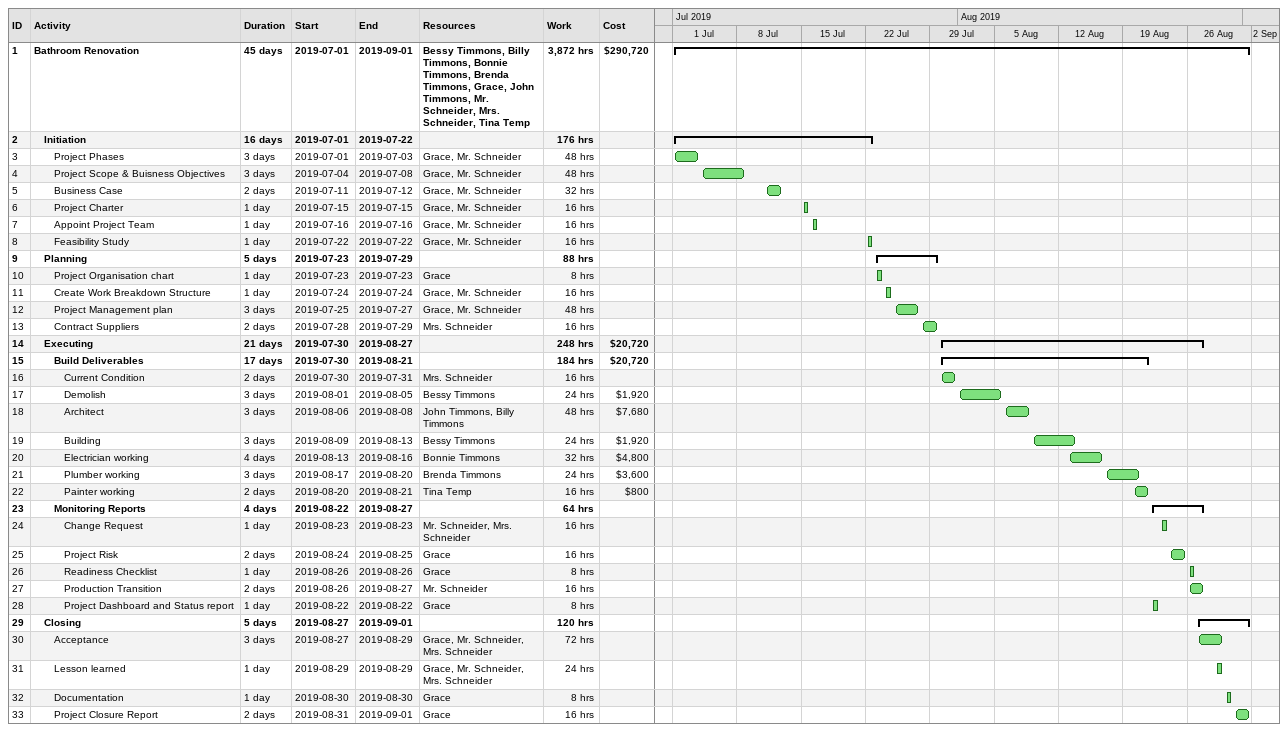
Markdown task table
| ID | Level | Task | Duration | Start | Finish | Resources | Work (h) | Cost ($) |
|---|---|---|---|---|---|---|---|---|
| 1 | 1 | **Bathroom Renovation** | 45d | 2019-07-01 | 2019-09-01 | Bessy Timmons, Billy Timmons, Bonnie Timmons, Brenda Timmons, Grace, John Timmons, Mr. Schneider, Mrs. Schneider, Tina Temp | 3872 | 290720 |
| 2 | 2 | **Initiation** | 16d | 2019-07-01 | 2019-07-22 |  | 176 |  |
| 3 | 3 | Project Phases | 3d | 2019-07-01 | 2019-07-03 | Grace, Mr. Schneider | 48 |  |
| 4 | 3 | Project Scope & Buisness Objectives | 3d | 2019-07-04 | 2019-07-08 | Grace, Mr. Schneider | 48 |  |
| 5 | 3 | Business Case | 2d | 2019-07-11 | 2019-07-12 | Grace, Mr. Schneider | 32 |  |
| 6 | 3 | Project Charter | 1d | 2019-07-15 | 2019-07-15 | Grace, Mr. Schneider | 16 |  |
| 7 | 3 | Appoint Project Team | 1d | 2019-07-16 | 2019-07-16 | Grace, Mr. Schneider | 16 |  |
| 8 | 3 | Feasibility Study | 1d | 2019-07-22 | 2019-07-22 | Grace, Mr. Schneider | 16 |  |
| 9 | 2 | **Planning** | 5d | 2019-07-23 | 2019-07-29 |  | 88 |  |
| 10 | 3 | Project Organisation chart | 1d | 2019-07-23 | 2019-07-23 | Grace | 8 |  |
| 11 | 3 | Create Work Breakdown Structure | 1d | 2019-07-24 | 2019-07-24 | Grace, Mr. Schneider | 16 |  |
| 12 | 3 | Project Management plan | 3d | 2019-07-25 | 2019-07-27 | Grace, Mr. Schneider | 48 |  |
| 13 | 3 | Contract Suppliers | 2d | 2019-07-28 | 2019-07-29 | Mrs. Schneider | 16 |  |
| 14 | 2 | **Executing** | 21d | 2019-07-30 | 2019-08-27 |  | 248 | 20720 |
| 15 | 3 | **Build Deliverables** | 17d | 2019-07-30 | 2019-08-21 |  | 184 | 20720 |
| 16 | 4 | Current Condition | 2d | 2019-07-30 | 2019-07-31 | Mrs. Schneider | 16 |  |
| 17 | 4 | Demolish | 3d | 2019-08-01 | 2019-08-05 | Bessy Timmons | 24 | 1920 |
| 18 | 4 | Architect | 3d | 2019-08-06 | 2019-08-08 | John Timmons, Billy Timmons | 48 | 7680 |
| 19 | 4 | Building | 3d | 2019-08-09 | 2019-08-13 | Bessy Timmons | 24 | 1920 |
| 20 | 4 | Electrician working | 4d | 2019-08-13 | 2019-08-16 | Bonnie Timmons | 32 | 4800 |
| 21 | 4 | Plumber working | 3d | 2019-08-17 | 2019-08-20 | Brenda Timmons | 24 | 3600 |
| 22 | 4 | Painter working | 2d | 2019-08-20 | 2019-08-21 | Tina Temp | 16 | 800 |
| 23 | 3 | **Monitoring Reports** | 4d | 2019-08-22 | 2019-08-27 |  | 64 |  |
| 24 | 4 | Change Request | 1d | 2019-08-23 | 2019-08-23 | Mr. Schneider, Mrs. Schneider | 16 |  |
| 25 | 4 | Project Risk | 2d | 2019-08-24 | 2019-08-25 | Grace | 16 |  |
| 26 | 4 | Readiness Checklist | 1d | 2019-08-26 | 2019-08-26 | Grace | 8 |  |
| 27 | 4 | Production Transition | 2d | 2019-08-26 | 2019-08-27 | Mr. Schneider | 16 |  |
| 28 | 4 | Project Dashboard and Status report | 1d | 2019-08-22 | 2019-08-22 | Grace | 8 |  |
| 29 | 2 | **Closing** | 5d | 2019-08-27 | 2019-09-01 |  | 120 |  |
| 30 | 3 | Acceptance | 3d | 2019-08-27 | 2019-08-29 | Grace, Mr. Schneider, Mrs. Schneider | 72 |  |
| 31 | 3 | Lesson learned | 1d | 2019-08-29 | 2019-08-29 | Grace, Mr. Schneider, Mrs. Schneider | 24 |  |
| 32 | 3 | Documentation | 1d | 2019-08-30 | 2019-08-30 | Grace | 8 |  |
| 33 | 3 | Project Closure Report | 2d | 2019-08-31 | 2019-09-01 | Grace | 16 |  |
